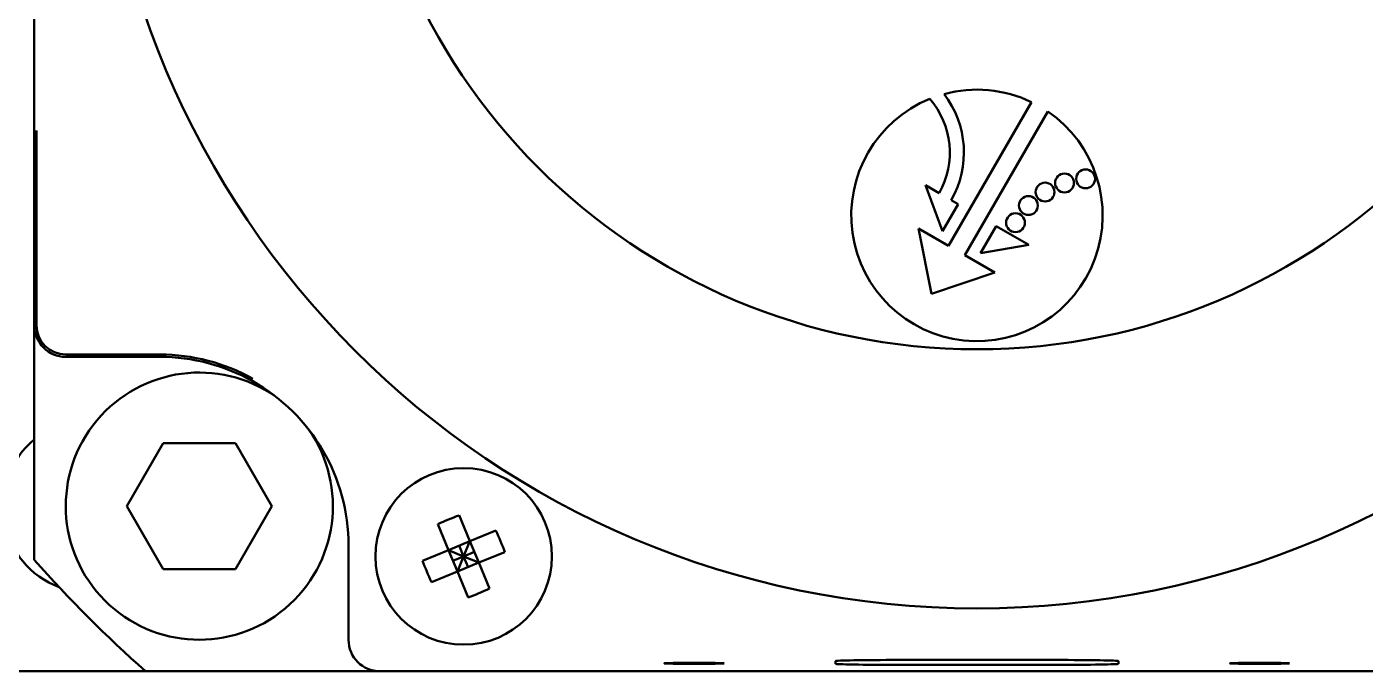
# Model space of a CAD drawing. Header units: millimetres. Extents: x 845401 to 948039, y 511594 to 550263.
# Drawn here: x 914478.75 to 914521.35, y 544546.22 to 544566.72 of the extents above; entities that cross this region are included whole.
import ezdxf

# ---------------------------------------------------------------- set-up
doc = ezdxf.new("R2010")
doc.units = ezdxf.units.MM
doc.layers.add('可见 (ISO)', color=7, linetype='Continuous', lineweight=50)

# ---------------------------------------------------------------- blocks, each defined once
blk = doc.blocks.new('A$C2A4E01FC')
at = {"layer": '可见 (ISO)', "color": 251}
for p, q in [((2122.3, 570.351), (2122.3, 538.551)), ((2151.397, 534.887), (2154.035, 539.455)), ((2154.554, 539.155), (2151.916, 534.587)), ((2122.3, 532.351), (2122.3, 538.551)), ((2122.373, 538.551), (2122.373, 532.351)), ((2151.2, 535.346), (2150.661, 536.812)), ((2150.661, 536.812), (2151.094, 536.562)), ((2151.484, 536.337), (2151.7, 536.212)), ((2151.7, 536.212), (2151.2, 535.346)), ((2152.413, 534.646), (2152.913, 535.512)), ((2152.913, 535.512), (2153.952, 534.912)), ((2150.857, 533.351), (2150.444, 535.437)), ((2150.444, 535.437), (2151.397, 534.887)), ((2153.952, 534.912), (2152.413, 534.646)), ((2151.916, 534.587), (2152.869, 534.037)), ((2152.869, 534.037), (2150.857, 533.351)), ((2122.3, 524.893), (2122.3, 532.351)), ((2123.3, 531.424), (2126.3, 531.424)), ((2126.3, 531.351), (2123.3, 531.351)), ((2125.242, 526.602), (2126.397, 528.602)), ((2126.397, 528.602), (2128.706, 528.602)), ((2128.706, 528.602), (2129.861, 526.602)), ((2126.397, 524.602), (2125.242, 526.602)), ((2129.861, 526.602), (2128.706, 524.602)), ((2136.165, 525.487), (2135.825, 526.31)), ((2135.141, 526.027), (2135.481, 525.205)), ((2136.987, 525.827), (2136.165, 525.487)), ((2132.3, 525.351), (2132.3, 522.351)), ((2136.165, 525.487), (2135.481, 525.205)), ((2135.964, 525.004), (2135.823, 525.346)), ((2135.964, 525.004), (2136.165, 525.487)), ((2136.448, 524.804), (2136.165, 525.487)), ((2135.481, 525.205), (2134.659, 524.865)), ((2135.481, 525.205), (2135.764, 524.521)), ((2135.481, 525.205), (2135.964, 525.004)), ((2135.964, 525.004), (2135.622, 524.863)), ((2135.964, 525.004), (2135.764, 524.521)), ((2135.964, 525.004), (2136.306, 525.146)), ((2136.448, 524.804), (2135.964, 525.004)), ((2135.964, 525.004), (2136.106, 524.662)), ((2136.448, 524.804), (2137.27, 525.143)), ((2128.706, 524.602), (2126.397, 524.602)), ((2134.941, 524.181), (2135.764, 524.521)), ((2135.764, 524.521), (2136.448, 524.804)), ((2135.764, 524.521), (2136.103, 523.699)), ((2136.787, 523.981), (2136.448, 524.804)), ((2147.8, 521.587), (2147.8, 521.674)), ((2149.8, 521.709), (2154.8, 521.709)), ((2154.8, 521.552), (2149.8, 521.552)), ((2156.8, 521.674), (2156.8, 521.587)), ((2403, 521.351), (2002, 521.351)), ((2133.3, 521.351), (2125.843, 521.351)), ((2133.3, 521.351), (2165.1, 521.351))]:
    blk.add_line(p, q, dxfattribs=at)
for centre, radius in [((2152.3, 551.351), 28), ((2152.3, 551.351), 19.758), ((2155.087, 536.882), 0.3), ((2155.757, 537.013), 0.3), ((2154.468, 536.594), 0.3), ((2153.938, 536.165), 0.3), ((2153.527, 535.619), 0.3), ((2135.964, 525.004), 2.808)]:
    blk.add_circle(centre, radius, dxfattribs=at)
for centre, radius, start, end in [((2152.3, 535.851), 4, 64.3012, 105.1777), ((2152.3, 535.851), 4, 112.0689, 55.6988), ((2148.836, 537.851), 2.6, 330.292, 41.0344), ((2148.836, 537.851), 3.05, 330.2489, 37.5889), ((2123.3, 532.351), 1, 180, 270), ((2123.3, 532.351), 0.927, 180, 270), ((2126.3, 525.351), 6.073, 60.868, 90), ((2126.3, 525.351), 6, 60.5072, 90), ((2127.551, 526.602), 4.25, 55.1417, 34.8583), ((2126.3, 525.351), 6, 0, 60.5072), ((2124.05, 526.601), 2.75, 129.5212, 249.5617), ((2152.3, 551.351), 40, 221.4096, 228.5904), ((2133.3, 522.351), 1, 180, 270)]:
    blk.add_arc(centre, radius, start, end, dxfattribs=at)
for centre, major_axis, ratio, start_param, end_param in [((2122.8, 538.551), (-0.5, 0), 0.999848, 0, 0.548323), ((2136.571, 523.535), (-4.229, -1.747), 0.624695, 4.631443, 4.793335), ((2134.495, 524.397), (1.747, -4.229), 0.624695, 1.48985, 1.651743), ((2137.433, 525.611), (-1.747, 4.229), 0.624695, 1.48985, 1.651743), ((2135.357, 526.473), (-4.229, -1.747), 0.624695, 1.48985, 1.651743), ((2149.8, 521.674), (2, 0), 0.017455, 1.570796, 3.141593), ((2149.8, 521.587), (2, 0), 0.017455, 3.141593, 4.712389), ((2154.8, 521.674), (2, 0), 0.017455, 0, 1.570796), ((2154.8, 521.587), (2, 0), 0.017455, 4.712389, 6.283185)]:
    blk.add_ellipse(centre, major_axis=major_axis, ratio=ratio, start_param=start_param, end_param=end_param, dxfattribs=at)
for centre in [(2143.3, 521.601), (2161.3, 521.601)]:
    blk.add_ellipse(centre, major_axis=(0.95, 0), ratio=0.017455, dxfattribs=at)
blk.add_open_spline([(2129.068, 530.757), (2129.091, 530.718), (2129.118, 530.682), (2129.181, 530.621), (2129.216, 530.595), (2129.254, 530.573)], degree=3, knots=[-0.02643755, -0.02643755, -0.02643755, -0.02643755, -0.01298723, -0.01298723, 0, 0, 0, 0], dxfattribs=at)

msp = doc.modelspace()

# ---------------------------------------------------------------- block references
msp.add_blockref('A$C2A4E01FC', (912356.693, 544024.865))

doc.saveas('drawing.dxf')
